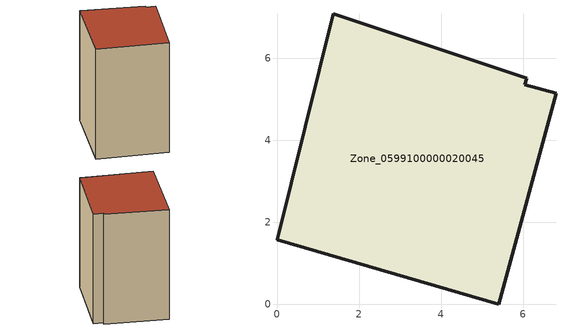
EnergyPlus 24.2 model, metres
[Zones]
Zone_0599100000020045
 floor ground (C_G): 0,1.57 1.37,7.08 6.09,5.51 6.04,5.35 6.8,5.15 5.4,0 z2.88
 wall outside (C_F): 1.37,7.08 0,1.57 5.4,0 6.8,5.15 6.04,5.35 6.09,5.51 1.37,7.08 z2.88:12.58
 roof outside (C_R): 5.4,0 6.8,5.15 6.04,5.35 6.09,5.51 1.37,7.08 0,1.57 z12.58
[BUILDING]
Pand.0599100000020045: North Axis=0; Terrain=City; Loads Convergence Tolerance Value=0.04; Temperature Convergence Tolerance Value=0.4; Solar Distribution=FullExterior; Maximum Number of Warmup Days=25; Minimum Number of Warmup Days=1
[Site:Location]
Rotterdam.The.Hague.AP_ZH_NLD Design_Conditions: Latitude=51.96; Longitude=4.45; Time Zone=1; Elevation=-4.5
[SITE:GROUNDTEMPERATURE:BUILDINGSURFACE]
18, 18, 18, 18, 18, 18, 18, 18, 18, 18, 18, 18
[MATERIAL] Thermal Absorptance=0.9; Solar Absorptance=0.7; Visible Absorptance=0.7
Name | Roughness | Thickness | Conductivity | Density | Specific Heat
G.TI.1946 | MediumSmooth | 0.15 | 1 | 540 | 1210
F.TI.1946 | Rough | 0.3 | 0.857143 | 1920 | 840
R.TI.1946 | MediumRough | 0.2 | 0.1 | 1500 | 1000
[CONSTRUCTION]
C_G: G.TI.1946
C_F: F.TI.1946
C_R: R.TI.1946
[ZONE]
Zone_0599100000020045: Type=1; Multiplier=1; Ceiling Height=Autocalculate; Volume=Autocalculate; Floor Area=autocalculate; Part of Total Floor Area=Yes
[ZONEINFILTRATION:DESIGNFLOWRATE]
Infil_Zone_0599100000020045: Zone or ZoneList or Space or SpaceList=Zone_0599100000020045; Schedule=AlwaysOn; Design Flow Rate Calculation Method=Flow/Area; Flow Rate per Floor Area=0.003; Constant Term Coefficient=1; Temperature Term Coefficient=0; Velocity Term Coefficient=0; Velocity Squared Term Coefficient=0
[HVACTEMPLATE:ZONE:IDEALLOADSAIRSYSTEM]
Zone_0599100000020045: Maximum Heating Supply Air Temperature=50; Minimum Cooling Supply Air Temperature=13; Maximum Heating Supply Air Humidity Ratio=0.0156; Minimum Cooling Supply Air Humidity Ratio=0.0077; Heating Limit=NoLimit; Cooling Limit=NoLimit; Dehumidification Control Type=ConstantSensibleHeatRatio; Cooling Sensible Heat Ratio=0.7; Dehumidification Setpoint=60; Humidification Control Type=None; Humidification Setpoint=30; Outdoor Air Method=None; Outdoor Air Flow Rate per Person=0.00944; Outdoor Air Flow Rate per Zone Floor Area=0; Outdoor Air Flow Rate per Zone=0; Demand Controlled Ventilation Type=None; Outdoor Air Economizer Type=NoEconomizer; Heat Recovery Type=None; Sensible Heat Recovery Effectiveness=0.7; Latent Heat Recovery Effectiveness=0.65
[ZONECONTROL:THERMOSTAT]
ThermostatControl_Zone_0599100000020045: Zone or ZoneList=Zone_0599100000020045; Control Type Schedule=DualSetpointControlType; Control 1=Thermostat_Zone_0599100000020045; Temperature Difference Between Cutout And Setpoint=0
[THERMOSTATSETPOINT:DUALSETPOINT]
Thermostat_Zone_0599100000020045: Heating Setpoint Temperature Schedule=HeatingSetpoint_Zone_0599100000020045; Cooling Setpoint Temperature Schedule=CoolingSetpoint_Zone_0599100000020045
[SCHEDULE:COMPACT]
HeatingSetpoint_Zone_0599100000020045: Through: 12/31, For: AllDays, Until: 24:00, 21
CoolingSetpoint_Zone_0599100000020045: Through: 12/31, For: AllDays, Until: 24:00, 24
DualSetpointControlType: Through: 12/31, For: AllDays, Until: 24:00, 4
AlwaysOn: Through: 12/31, For: AllDays, Until: 24:00, 1
